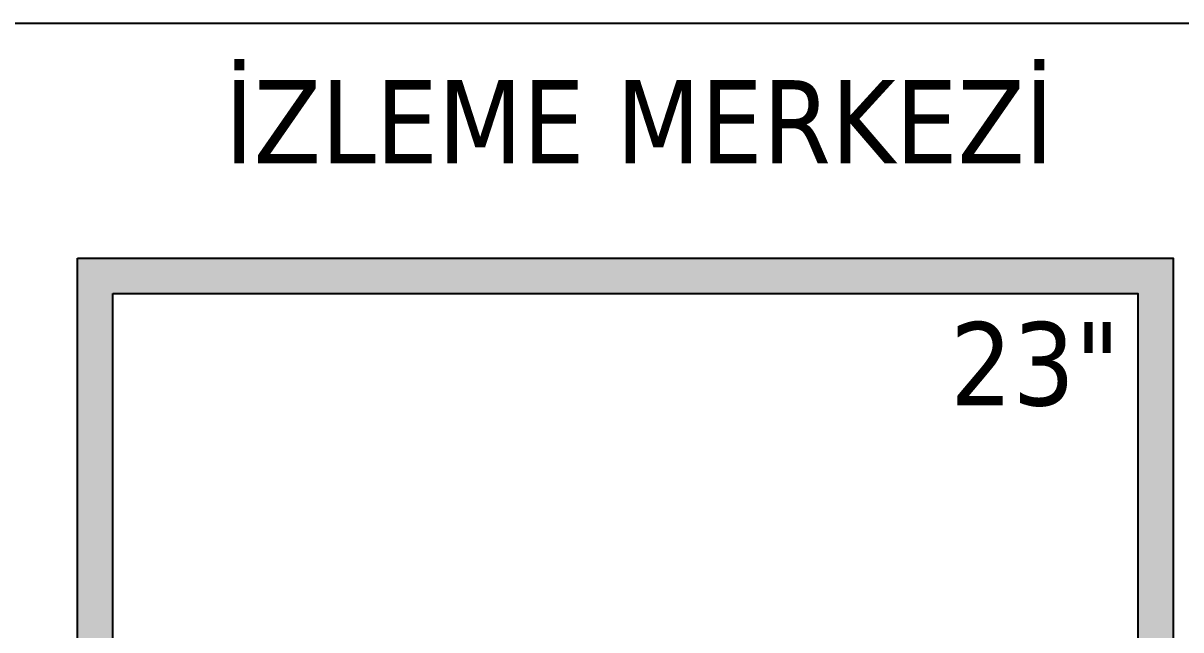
# Model space of a CAD drawing. Header units: millimetres. Extents: x 2046 to 14753, y 2361 to 29276.
# Drawn here: x 11903.4 to 12121.4, y 12263.7 to 12377.9 of the extents above; entities that cross this region are included whole.
import ezdxf

# ---------------------------------------------------------------- set-up
doc = ezdxf.new("R2010")
doc.units = ezdxf.units.MM
doc.linetypes.add('HIDDEN', pattern=[0.375, 0.25, -0.125])
for name, color, linetype in [('B_UPS', 3, 'Continuous'), ('EYAZ', 1, 'Continuous'), ('RG-11', 4, 'HIDDEN')]:
    doc.layers.add(name, color=color, linetype=linetype)
doc.styles.add('AGA', font='tahoma.ttf', dxfattribs={"height": 16})

# ---------------------------------------------------------------- blocks, each defined once
blk = doc.blocks.new('LCD')
at = {"layer": 'RG-11', "linetype": 'Continuous', "ltscale": 20}
h = blk.add_hatch(color=256, dxfattribs=at)
h.set_gradient(color1=(51, 51, 51), one_color=1, tint=1, name='INVCYLINDER')
h.paths.add_polyline_path([(0, 0), (289.4, 0), (289.4, 172.58), (0, 172.58)])
h.paths.add_polyline_path([(9.34, 9.34), (280.06, 9.34), (280.06, 163.24), (9.34, 163.24)], flags=16)
at = {"layer": 'RG-11', "color": 7, "linetype": 'Continuous', "ltscale": 20}
for points in [[(0, 172.58), (289.4, 172.58), (289.4, 0), (0, 0)], [(9.34, 163.24), (280.06, 163.24), (280.06, 9.34), (9.34, 9.34)]]:
    blk.add_lwpolyline(points, close=True, dxfattribs=at)

msp = doc.modelspace()

# ---------------------------------------------------------------- linework, layer by layer
at = {"layer": 'B_UPS', "color": 1}
msp.add_lwpolyline([(11634.248, 12377.92), (12421.083, 12377.92), (12421.083, 11945.151), (11634.248, 11945.151)], close=True, dxfattribs=at)

# ---------------------------------------------------------------- block references
at = {"layer": 'RG-11', "linetype": 'Continuous', "ltscale": 20, "xscale": 0.7127999999999521, "yscale": 0.7127999999999521, "zscale": 0.7127999999999521}
msp.add_blockref('LCD', (11913.627, 12210.69), dxfattribs=at)

# ---------------------------------------------------------------- texts
at = {"layer": 'EYAZ', "style": 'AGA'}
msp.add_text('23"', height=15.6816, dxfattribs=at).set_placement((12077.914, 12305.957))
at = {"layer": 'EYAZ', "lineweight": -2, "insert": (12019.39, 12359.347), "char_height": 15.6816, "width": 1048.12873, "attachment_point": 5, "style": 'AGA'}
msp.add_mtext('İZLEME MERKEZİ', dxfattribs=at)

doc.saveas('drawing.dxf')
